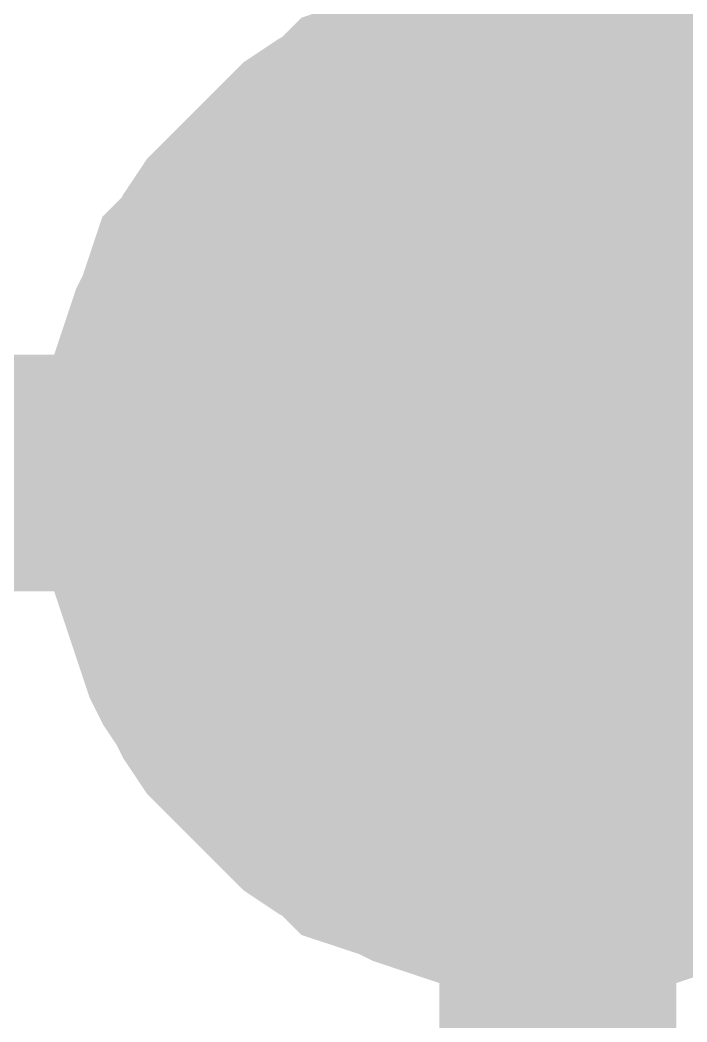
# Model space of a CAD drawing. Header units: inches. Extents: x 0 to 431, y 0 to 297.
# Drawn here: x 136.321 to 137.165, y 143.304 to 144.572 of the extents above; entities that cross this region are included whole.
import ezdxf

# ---------------------------------------------------------------- set-up
doc = ezdxf.new("R2010")
doc.units = ezdxf.units.IN
doc.layers.add('Sheet', color=255, linetype='Continuous')

msp = doc.modelspace()

# ---------------------------------------------------------------- linework, layer by layer
at = {"layer": 'Sheet'}
for points in [[(124.0047, 143.9986, 0.2997, 0.2997, 0), (137.0017, 143.9986, 0.2997, 0.2997, 0), (137.0017, 179.992, 0.2997, 0.2997, 0), (99.1702, 179.992, 0.2997, 0.2997, 0), (99.1702, 179.6979, 0.2997, 0.2997, 0)], [(136.4976, 143.9986, 0.2997, 0.2997, 0), (136.4976, 144.0238, 0.2997, 0.2997, 0), (136.4976, 144.049, 0.2997, 0.2997, 0), (136.506, 144.0742, 0.2997, 0.2997, 0), (136.506, 144.0995, 0.2997, 0.2997, 0), (136.5144, 144.1247, 0.2997, 0.2997, 0), (136.5228, 144.1499, 0.2997, 0.2997, 0), (136.5312, 144.1751, 0.2997, 0.2997, 0), (136.5396, 144.1919, 0.2997, 0.2997, 0), (136.548, 144.2171, 0.2997, 0.2997, 0), (136.5564, 144.2423, 0.2997, 0.2997, 0), (136.5732, 144.2591, 0.2997, 0.2997, 0), (136.5816, 144.2759, 0.2997, 0.2997, 0), (136.5984, 144.3011, 0.2997, 0.2997, 0), (136.6152, 144.3179, 0.2997, 0.2997, 0), (136.632, 144.3347, 0.2997, 0.2997, 0), (136.6488, 144.3515, 0.2997, 0.2997, 0), (136.6656, 144.3683, 0.2997, 0.2997, 0), (136.6824, 144.3851, 0.2997, 0.2997, 0), (136.6992, 144.4019, 0.2997, 0.2997, 0), (136.7244, 144.4187, 0.2997, 0.2997, 0), (136.7412, 144.4271, 0.2997, 0.2997, 0), (136.758, 144.4439, 0.2997, 0.2997, 0), (136.7833, 144.4523, 0.2997, 0.2997, 0), (136.8085, 144.4607, 0.2997, 0.2997, 0), (136.8253, 144.4691, 0.2997, 0.2997, 0), (136.8505, 144.4775, 0.2997, 0.2997, 0), (136.8757, 144.4859, 0.2997, 0.2997, 0), (136.9009, 144.4943, 0.2997, 0.2997, 0), (136.9261, 144.4943, 0.2997, 0.2997, 0), (136.9513, 144.5027, 0.2997, 0.2997, 0), (136.9765, 144.5027, 0.2997, 0.2997, 0), (137.0017, 144.5027, 0.2997, 0.2997, 0)], [(136.4976, 143.9986, 0.2997, 0.2997, 0), (136.4976, 144.0238, 0.2997, 0.2997, 0), (136.4976, 144.049, 0.2997, 0.2997, 0), (136.506, 144.0742, 0.2997, 0.2997, 0), (136.506, 144.0995, 0.2997, 0.2997, 0), (136.5144, 144.1247, 0.2997, 0.2997, 0), (136.5228, 144.1499, 0.2997, 0.2997, 0), (136.5312, 144.1751, 0.2997, 0.2997, 0), (136.5396, 144.1919, 0.2997, 0.2997, 0), (136.548, 144.2171, 0.2997, 0.2997, 0), (136.5564, 144.2423, 0.2997, 0.2997, 0), (136.5732, 144.2591, 0.2997, 0.2997, 0), (136.5816, 144.2759, 0.2997, 0.2997, 0), (136.5984, 144.3011, 0.2997, 0.2997, 0), (136.6152, 144.3179, 0.2997, 0.2997, 0), (136.632, 144.3347, 0.2997, 0.2997, 0), (136.6488, 144.3515, 0.2997, 0.2997, 0), (136.6656, 144.3683, 0.2997, 0.2997, 0), (136.6824, 144.3851, 0.2997, 0.2997, 0), (136.6992, 144.4019, 0.2997, 0.2997, 0), (136.7244, 144.4187, 0.2997, 0.2997, 0), (136.7412, 144.4271, 0.2997, 0.2997, 0), (136.758, 144.4439, 0.2997, 0.2997, 0), (136.7833, 144.4523, 0.2997, 0.2997, 0), (136.8085, 144.4607, 0.2997, 0.2997, 0), (136.8253, 144.4691, 0.2997, 0.2997, 0), (136.8505, 144.4775, 0.2997, 0.2997, 0), (136.8757, 144.4859, 0.2997, 0.2997, 0), (136.9009, 144.4943, 0.2997, 0.2997, 0), (136.9261, 144.4943, 0.2997, 0.2997, 0), (136.9513, 144.5027, 0.2997, 0.2997, 0), (136.9765, 144.5027, 0.2997, 0.2997, 0), (137.0017, 144.5027, 0.2997, 0.2997, 0)], [(136.4976, 143.9986, 0.2997, 0.2997, 0), (136.4976, 144.0238, 0.2997, 0.2997, 0), (136.4976, 144.049, 0.2997, 0.2997, 0), (136.506, 144.0742, 0.2997, 0.2997, 0), (136.506, 144.0995, 0.2997, 0.2997, 0), (136.5144, 144.1247, 0.2997, 0.2997, 0), (136.5228, 144.1499, 0.2997, 0.2997, 0), (136.5312, 144.1751, 0.2997, 0.2997, 0), (136.5396, 144.1919, 0.2997, 0.2997, 0), (136.548, 144.2171, 0.2997, 0.2997, 0), (136.5564, 144.2423, 0.2997, 0.2997, 0), (136.5732, 144.2591, 0.2997, 0.2997, 0), (136.5816, 144.2759, 0.2997, 0.2997, 0), (136.5984, 144.3011, 0.2997, 0.2997, 0), (136.6152, 144.3179, 0.2997, 0.2997, 0), (136.632, 144.3347, 0.2997, 0.2997, 0), (136.6488, 144.3515, 0.2997, 0.2997, 0), (136.6656, 144.3683, 0.2997, 0.2997, 0), (136.6824, 144.3851, 0.2997, 0.2997, 0), (136.6992, 144.4019, 0.2997, 0.2997, 0), (136.7244, 144.4187, 0.2997, 0.2997, 0), (136.7412, 144.4271, 0.2997, 0.2997, 0), (136.758, 144.4439, 0.2997, 0.2997, 0), (136.7833, 144.4523, 0.2997, 0.2997, 0), (136.8085, 144.4607, 0.2997, 0.2997, 0), (136.8253, 144.4691, 0.2997, 0.2997, 0), (136.8505, 144.4775, 0.2997, 0.2997, 0), (136.8757, 144.4859, 0.2997, 0.2997, 0), (136.9009, 144.4943, 0.2997, 0.2997, 0), (136.9261, 144.4943, 0.2997, 0.2997, 0), (136.9513, 144.5027, 0.2997, 0.2997, 0), (136.9765, 144.5027, 0.2997, 0.2997, 0), (137.0017, 144.5027, 0.2997, 0.2997, 0)], [(136.4976, 143.9986, 0.2997, 0.2997, 0), (136.4976, 144.0238, 0.2997, 0.2997, 0), (136.4976, 144.049, 0.2997, 0.2997, 0), (136.506, 144.0742, 0.2997, 0.2997, 0), (136.506, 144.0995, 0.2997, 0.2997, 0), (136.5144, 144.1247, 0.2997, 0.2997, 0), (136.5228, 144.1499, 0.2997, 0.2997, 0), (136.5312, 144.1751, 0.2997, 0.2997, 0), (136.5396, 144.1919, 0.2997, 0.2997, 0), (136.548, 144.2171, 0.2997, 0.2997, 0), (136.5564, 144.2423, 0.2997, 0.2997, 0), (136.5732, 144.2591, 0.2997, 0.2997, 0), (136.5816, 144.2759, 0.2997, 0.2997, 0), (136.5984, 144.3011, 0.2997, 0.2997, 0), (136.6152, 144.3179, 0.2997, 0.2997, 0), (136.632, 144.3347, 0.2997, 0.2997, 0), (136.6488, 144.3515, 0.2997, 0.2997, 0), (136.6656, 144.3683, 0.2997, 0.2997, 0), (136.6824, 144.3851, 0.2997, 0.2997, 0), (136.6992, 144.4019, 0.2997, 0.2997, 0), (136.7244, 144.4187, 0.2997, 0.2997, 0), (136.7412, 144.4271, 0.2997, 0.2997, 0), (136.758, 144.4439, 0.2997, 0.2997, 0), (136.7833, 144.4523, 0.2997, 0.2997, 0), (136.8085, 144.4607, 0.2997, 0.2997, 0), (136.8253, 144.4691, 0.2997, 0.2997, 0), (136.8505, 144.4775, 0.2997, 0.2997, 0), (136.8757, 144.4859, 0.2997, 0.2997, 0), (136.9009, 144.4943, 0.2997, 0.2997, 0), (136.9261, 144.4943, 0.2997, 0.2997, 0), (136.9513, 144.5027, 0.2997, 0.2997, 0), (136.9765, 144.5027, 0.2997, 0.2997, 0), (137.0017, 144.5027, 0.2997, 0.2997, 0)], [(137.0017, 144.5027, 0.2997, 0.2997, 0), (137.0017, 144.5027, 0.2997, 0.2997, 0)], [(137.0017, 144.5027, 0.2997, 0.2997, 0), (137.0269, 144.5027, 0.2997, 0.2997, 0), (137.0521, 144.5027, 0.2997, 0.2997, 0), (137.0773, 144.4943, 0.2997, 0.2997, 0), (137.1025, 144.4943, 0.2997, 0.2997, 0), (137.1277, 144.4859, 0.2997, 0.2997, 0), (137.1529, 144.4775, 0.2997, 0.2997, 0), (137.1781, 144.4691, 0.2997, 0.2997, 0), (137.2033, 144.4607, 0.2997, 0.2997, 0), (137.2285, 144.4523, 0.2997, 0.2997, 0), (137.2453, 144.4439, 0.2997, 0.2997, 0), (137.2705, 144.4271, 0.2997, 0.2997, 0), (137.2873, 144.4187, 0.2997, 0.2997, 0), (137.3125, 144.4019, 0.2997, 0.2997, 0), (137.3293, 144.3851, 0.2997, 0.2997, 0)], [(137.0017, 144.5027, 0.2997, 0.2997, 0), (137.0017, 144.5027, 0.2997, 0.2997, 0)], [(137.0017, 144.5027, 0.2997, 0.2997, 0), (137.0269, 144.5027, 0.2997, 0.2997, 0), (137.0521, 144.5027, 0.2997, 0.2997, 0), (137.0773, 144.4943, 0.2997, 0.2997, 0), (137.1025, 144.4943, 0.2997, 0.2997, 0), (137.1277, 144.4859, 0.2997, 0.2997, 0), (137.1529, 144.4775, 0.2997, 0.2997, 0), (137.1781, 144.4691, 0.2997, 0.2997, 0), (137.2033, 144.4607, 0.2997, 0.2997, 0), (137.2285, 144.4523, 0.2997, 0.2997, 0), (137.2453, 144.4439, 0.2997, 0.2997, 0), (137.2705, 144.4271, 0.2997, 0.2997, 0), (137.2873, 144.4187, 0.2997, 0.2997, 0), (137.3125, 144.4019, 0.2997, 0.2997, 0), (137.3293, 144.3851, 0.2997, 0.2997, 0)], [(137.0017, 144.5027, 0.2997, 0.2997, 0), (137.0017, 144.5027, 0.2997, 0.2997, 0)], [(137.0017, 144.5027, 0.2997, 0.2997, 0), (137.0269, 144.5027, 0.2997, 0.2997, 0), (137.0521, 144.5027, 0.2997, 0.2997, 0), (137.0773, 144.4943, 0.2997, 0.2997, 0), (137.1025, 144.4943, 0.2997, 0.2997, 0), (137.1277, 144.4859, 0.2997, 0.2997, 0), (137.1529, 144.4775, 0.2997, 0.2997, 0), (137.1781, 144.4691, 0.2997, 0.2997, 0), (137.2033, 144.4607, 0.2997, 0.2997, 0), (137.2285, 144.4523, 0.2997, 0.2997, 0), (137.2453, 144.4439, 0.2997, 0.2997, 0), (137.2705, 144.4271, 0.2997, 0.2997, 0), (137.2873, 144.4187, 0.2997, 0.2997, 0), (137.3125, 144.4019, 0.2997, 0.2997, 0), (137.3293, 144.3851, 0.2997, 0.2997, 0)], [(137.0017, 144.5027, 0.2997, 0.2997, 0), (137.0017, 144.5027, 0.2997, 0.2997, 0)], [(137.0017, 144.5027, 0.2997, 0.2997, 0), (137.0269, 144.5027, 0.2997, 0.2997, 0), (137.0521, 144.5027, 0.2997, 0.2997, 0), (137.0773, 144.4943, 0.2997, 0.2997, 0), (137.1025, 144.4943, 0.2997, 0.2997, 0), (137.1277, 144.4859, 0.2997, 0.2997, 0), (137.1529, 144.4775, 0.2997, 0.2997, 0), (137.1781, 144.4691, 0.2997, 0.2997, 0), (137.2033, 144.4607, 0.2997, 0.2997, 0), (137.2285, 144.4523, 0.2997, 0.2997, 0), (137.2453, 144.4439, 0.2997, 0.2997, 0), (137.2705, 144.4271, 0.2997, 0.2997, 0), (137.2873, 144.4187, 0.2997, 0.2997, 0), (137.3125, 144.4019, 0.2997, 0.2997, 0), (137.3293, 144.3851, 0.2997, 0.2997, 0)], [(136.4976, 143.9986, 0.0991, 0.0991, 0), (136.4976, 144.0238, 0.0991, 0.0991, 0), (136.4976, 144.049, 0.0991, 0.0991, 0), (136.506, 144.0742, 0.0991, 0.0991, 0), (136.506, 144.0995, 0.0991, 0.0991, 0), (136.5144, 144.1247, 0.0991, 0.0991, 0), (136.5228, 144.1499, 0.0991, 0.0991, 0), (136.5312, 144.1751, 0.0991, 0.0991, 0), (136.5396, 144.1919, 0.0991, 0.0991, 0), (136.548, 144.2171, 0.0991, 0.0991, 0), (136.5564, 144.2423, 0.0991, 0.0991, 0), (136.5732, 144.2591, 0.0991, 0.0991, 0), (136.5816, 144.2759, 0.0991, 0.0991, 0), (136.5984, 144.3011, 0.0991, 0.0991, 0), (136.6152, 144.3179, 0.0991, 0.0991, 0), (136.632, 144.3347, 0.0991, 0.0991, 0), (136.6488, 144.3515, 0.0991, 0.0991, 0), (136.6656, 144.3683, 0.0991, 0.0991, 0), (136.6824, 144.3851, 0.0991, 0.0991, 0), (136.6992, 144.4019, 0.0991, 0.0991, 0), (136.7244, 144.4187, 0.0991, 0.0991, 0), (136.7412, 144.4271, 0.0991, 0.0991, 0), (136.758, 144.4439, 0.0991, 0.0991, 0), (136.7833, 144.4523, 0.0991, 0.0991, 0), (136.8085, 144.4607, 0.0991, 0.0991, 0), (136.8253, 144.4691, 0.0991, 0.0991, 0), (136.8505, 144.4775, 0.0991, 0.0991, 0), (136.8757, 144.4859, 0.0991, 0.0991, 0), (136.9009, 144.4943, 0.0991, 0.0991, 0), (136.9261, 144.4943, 0.0991, 0.0991, 0), (136.9513, 144.5027, 0.0991, 0.0991, 0), (136.9765, 144.5027, 0.0991, 0.0991, 0), (137.0017, 144.5027, 0.0991, 0.0991, 0)], [(136.4976, 143.9986, 0.0991, 0.0991, 0), (136.4976, 144.0238, 0.0991, 0.0991, 0), (136.4976, 144.049, 0.0991, 0.0991, 0), (136.506, 144.0742, 0.0991, 0.0991, 0), (136.506, 144.0995, 0.0991, 0.0991, 0), (136.5144, 144.1247, 0.0991, 0.0991, 0), (136.5228, 144.1499, 0.0991, 0.0991, 0), (136.5312, 144.1751, 0.0991, 0.0991, 0), (136.5396, 144.1919, 0.0991, 0.0991, 0), (136.548, 144.2171, 0.0991, 0.0991, 0), (136.5564, 144.2423, 0.0991, 0.0991, 0), (136.5732, 144.2591, 0.0991, 0.0991, 0), (136.5816, 144.2759, 0.0991, 0.0991, 0), (136.5984, 144.3011, 0.0991, 0.0991, 0), (136.6152, 144.3179, 0.0991, 0.0991, 0), (136.632, 144.3347, 0.0991, 0.0991, 0), (136.6488, 144.3515, 0.0991, 0.0991, 0), (136.6656, 144.3683, 0.0991, 0.0991, 0), (136.6824, 144.3851, 0.0991, 0.0991, 0), (136.6992, 144.4019, 0.0991, 0.0991, 0), (136.7244, 144.4187, 0.0991, 0.0991, 0), (136.7412, 144.4271, 0.0991, 0.0991, 0), (136.758, 144.4439, 0.0991, 0.0991, 0), (136.7833, 144.4523, 0.0991, 0.0991, 0), (136.8085, 144.4607, 0.0991, 0.0991, 0), (136.8253, 144.4691, 0.0991, 0.0991, 0), (136.8505, 144.4775, 0.0991, 0.0991, 0), (136.8757, 144.4859, 0.0991, 0.0991, 0), (136.9009, 144.4943, 0.0991, 0.0991, 0), (136.9261, 144.4943, 0.0991, 0.0991, 0), (136.9513, 144.5027, 0.0991, 0.0991, 0), (136.9765, 144.5027, 0.0991, 0.0991, 0), (137.0017, 144.5027, 0.0991, 0.0991, 0)], [(136.4976, 143.9986, 0.0991, 0.0991, 0), (136.4976, 144.0238, 0.0991, 0.0991, 0), (136.4976, 144.049, 0.0991, 0.0991, 0), (136.506, 144.0742, 0.0991, 0.0991, 0), (136.506, 144.0995, 0.0991, 0.0991, 0), (136.5144, 144.1247, 0.0991, 0.0991, 0), (136.5228, 144.1499, 0.0991, 0.0991, 0), (136.5312, 144.1751, 0.0991, 0.0991, 0), (136.5396, 144.1919, 0.0991, 0.0991, 0), (136.548, 144.2171, 0.0991, 0.0991, 0), (136.5564, 144.2423, 0.0991, 0.0991, 0), (136.5732, 144.2591, 0.0991, 0.0991, 0), (136.5816, 144.2759, 0.0991, 0.0991, 0), (136.5984, 144.3011, 0.0991, 0.0991, 0), (136.6152, 144.3179, 0.0991, 0.0991, 0), (136.632, 144.3347, 0.0991, 0.0991, 0), (136.6488, 144.3515, 0.0991, 0.0991, 0), (136.6656, 144.3683, 0.0991, 0.0991, 0), (136.6824, 144.3851, 0.0991, 0.0991, 0), (136.6992, 144.4019, 0.0991, 0.0991, 0), (136.7244, 144.4187, 0.0991, 0.0991, 0), (136.7412, 144.4271, 0.0991, 0.0991, 0), (136.758, 144.4439, 0.0991, 0.0991, 0), (136.7833, 144.4523, 0.0991, 0.0991, 0), (136.8085, 144.4607, 0.0991, 0.0991, 0), (136.8253, 144.4691, 0.0991, 0.0991, 0), (136.8505, 144.4775, 0.0991, 0.0991, 0), (136.8757, 144.4859, 0.0991, 0.0991, 0), (136.9009, 144.4943, 0.0991, 0.0991, 0), (136.9261, 144.4943, 0.0991, 0.0991, 0), (136.9513, 144.5027, 0.0991, 0.0991, 0), (136.9765, 144.5027, 0.0991, 0.0991, 0), (137.0017, 144.5027, 0.0991, 0.0991, 0)], [(136.4976, 143.9986, 0.0991, 0.0991, 0), (136.4976, 144.0238, 0.0991, 0.0991, 0), (136.4976, 144.049, 0.0991, 0.0991, 0), (136.506, 144.0742, 0.0991, 0.0991, 0), (136.506, 144.0995, 0.0991, 0.0991, 0), (136.5144, 144.1247, 0.0991, 0.0991, 0), (136.5228, 144.1499, 0.0991, 0.0991, 0), (136.5312, 144.1751, 0.0991, 0.0991, 0), (136.5396, 144.1919, 0.0991, 0.0991, 0), (136.548, 144.2171, 0.0991, 0.0991, 0), (136.5564, 144.2423, 0.0991, 0.0991, 0), (136.5732, 144.2591, 0.0991, 0.0991, 0), (136.5816, 144.2759, 0.0991, 0.0991, 0), (136.5984, 144.3011, 0.0991, 0.0991, 0), (136.6152, 144.3179, 0.0991, 0.0991, 0), (136.632, 144.3347, 0.0991, 0.0991, 0), (136.6488, 144.3515, 0.0991, 0.0991, 0), (136.6656, 144.3683, 0.0991, 0.0991, 0), (136.6824, 144.3851, 0.0991, 0.0991, 0), (136.6992, 144.4019, 0.0991, 0.0991, 0), (136.7244, 144.4187, 0.0991, 0.0991, 0), (136.7412, 144.4271, 0.0991, 0.0991, 0), (136.758, 144.4439, 0.0991, 0.0991, 0), (136.7833, 144.4523, 0.0991, 0.0991, 0), (136.8085, 144.4607, 0.0991, 0.0991, 0), (136.8253, 144.4691, 0.0991, 0.0991, 0), (136.8505, 144.4775, 0.0991, 0.0991, 0), (136.8757, 144.4859, 0.0991, 0.0991, 0), (136.9009, 144.4943, 0.0991, 0.0991, 0), (136.9261, 144.4943, 0.0991, 0.0991, 0), (136.9513, 144.5027, 0.0991, 0.0991, 0), (136.9765, 144.5027, 0.0991, 0.0991, 0), (137.0017, 144.5027, 0.0991, 0.0991, 0)], [(137.0017, 144.5027, 0.0991, 0.0991, 0), (137.0017, 144.5027, 0.0991, 0.0991, 0)], [(137.0017, 144.5027, 0.0991, 0.0991, 0), (137.0269, 144.5027, 0.0991, 0.0991, 0), (137.0521, 144.5027, 0.0991, 0.0991, 0), (137.0773, 144.4943, 0.0991, 0.0991, 0), (137.1025, 144.4943, 0.0991, 0.0991, 0), (137.1277, 144.4859, 0.0991, 0.0991, 0), (137.1529, 144.4775, 0.0991, 0.0991, 0), (137.1781, 144.4691, 0.0991, 0.0991, 0), (137.2033, 144.4607, 0.0991, 0.0991, 0), (137.2285, 144.4523, 0.0991, 0.0991, 0)], [(137.0017, 144.5027, 0.0991, 0.0991, 0), (137.0017, 144.5027, 0.0991, 0.0991, 0)], [(137.0017, 144.5027, 0.0991, 0.0991, 0), (137.0269, 144.5027, 0.0991, 0.0991, 0), (137.0521, 144.5027, 0.0991, 0.0991, 0), (137.0773, 144.4943, 0.0991, 0.0991, 0), (137.1025, 144.4943, 0.0991, 0.0991, 0), (137.1277, 144.4859, 0.0991, 0.0991, 0), (137.1529, 144.4775, 0.0991, 0.0991, 0), (137.1781, 144.4691, 0.0991, 0.0991, 0), (137.2033, 144.4607, 0.0991, 0.0991, 0), (137.2285, 144.4523, 0.0991, 0.0991, 0)], [(137.0017, 144.5027, 0.0991, 0.0991, 0), (137.0017, 144.5027, 0.0991, 0.0991, 0)], [(137.0017, 144.5027, 0.0991, 0.0991, 0), (137.0269, 144.5027, 0.0991, 0.0991, 0), (137.0521, 144.5027, 0.0991, 0.0991, 0), (137.0773, 144.4943, 0.0991, 0.0991, 0), (137.1025, 144.4943, 0.0991, 0.0991, 0), (137.1277, 144.4859, 0.0991, 0.0991, 0), (137.1529, 144.4775, 0.0991, 0.0991, 0), (137.1781, 144.4691, 0.0991, 0.0991, 0), (137.2033, 144.4607, 0.0991, 0.0991, 0), (137.2285, 144.4523, 0.0991, 0.0991, 0)], [(137.0017, 144.5027, 0.0991, 0.0991, 0), (137.0017, 144.5027, 0.0991, 0.0991, 0)], [(137.0017, 144.5027, 0.0991, 0.0991, 0), (137.0269, 144.5027, 0.0991, 0.0991, 0), (137.0521, 144.5027, 0.0991, 0.0991, 0), (137.0773, 144.4943, 0.0991, 0.0991, 0), (137.1025, 144.4943, 0.0991, 0.0991, 0), (137.1277, 144.4859, 0.0991, 0.0991, 0), (137.1529, 144.4775, 0.0991, 0.0991, 0), (137.1781, 144.4691, 0.0991, 0.0991, 0), (137.2033, 144.4607, 0.0991, 0.0991, 0), (137.2285, 144.4523, 0.0991, 0.0991, 0)], [(137.0017, 143.9986, 0.2997, 0.2997, 0), (137.0017, 138.9155, 0.2997, 0.2997, 0), (124.0047, 138.9155, 0.2997, 0.2997, 0)], [(137.0017, 143.4861, 0.2997, 0.2997, 0), (136.9765, 143.4861, 0.2997, 0.2997, 0), (136.9513, 143.4861, 0.2997, 0.2997, 0), (136.9261, 143.4945, 0.2997, 0.2997, 0), (136.9009, 143.4945, 0.2997, 0.2997, 0), (136.8757, 143.5029, 0.2997, 0.2997, 0), (136.8505, 143.5113, 0.2997, 0.2997, 0), (136.8253, 143.5197, 0.2997, 0.2997, 0), (136.8085, 143.5281, 0.2997, 0.2997, 0), (136.7833, 143.5365, 0.2997, 0.2997, 0), (136.758, 143.5449, 0.2997, 0.2997, 0), (136.7412, 143.5617, 0.2997, 0.2997, 0), (136.7244, 143.5701, 0.2997, 0.2997, 0), (136.6992, 143.5869, 0.2997, 0.2997, 0), (136.6824, 143.6037, 0.2997, 0.2997, 0), (136.6656, 143.6206, 0.2997, 0.2997, 0), (136.6488, 143.6374, 0.2997, 0.2997, 0), (136.632, 143.6542, 0.2997, 0.2997, 0), (136.6152, 143.671, 0.2997, 0.2997, 0), (136.5984, 143.6878, 0.2997, 0.2997, 0), (136.5816, 143.713, 0.2997, 0.2997, 0), (136.5732, 143.7298, 0.2997, 0.2997, 0), (136.5564, 143.755, 0.2997, 0.2997, 0), (136.548, 143.7718, 0.2997, 0.2997, 0), (136.5396, 143.797, 0.2997, 0.2997, 0), (136.5312, 143.8222, 0.2997, 0.2997, 0), (136.5228, 143.8474, 0.2997, 0.2997, 0), (136.5144, 143.8726, 0.2997, 0.2997, 0), (136.506, 143.8978, 0.2997, 0.2997, 0), (136.506, 143.923, 0.2997, 0.2997, 0), (136.4976, 143.9482, 0.2997, 0.2997, 0), (136.4976, 143.9734, 0.2997, 0.2997, 0), (136.4976, 143.9986, 0.2997, 0.2997, 0)], [(136.4976, 143.9986, 0.2997, 0.2997, 0), (136.4976, 143.9986, 0.2997, 0.2997, 0)], [(137.0017, 143.4861, 0.2997, 0.2997, 0), (136.9765, 143.4861, 0.2997, 0.2997, 0), (136.9513, 143.4861, 0.2997, 0.2997, 0), (136.9261, 143.4945, 0.2997, 0.2997, 0), (136.9009, 143.4945, 0.2997, 0.2997, 0), (136.8757, 143.5029, 0.2997, 0.2997, 0), (136.8505, 143.5113, 0.2997, 0.2997, 0), (136.8253, 143.5197, 0.2997, 0.2997, 0), (136.8085, 143.5281, 0.2997, 0.2997, 0), (136.7833, 143.5365, 0.2997, 0.2997, 0), (136.758, 143.5449, 0.2997, 0.2997, 0), (136.7412, 143.5617, 0.2997, 0.2997, 0), (136.7244, 143.5701, 0.2997, 0.2997, 0), (136.6992, 143.5869, 0.2997, 0.2997, 0), (136.6824, 143.6037, 0.2997, 0.2997, 0), (136.6656, 143.6206, 0.2997, 0.2997, 0), (136.6488, 143.6374, 0.2997, 0.2997, 0), (136.632, 143.6542, 0.2997, 0.2997, 0), (136.6152, 143.671, 0.2997, 0.2997, 0), (136.5984, 143.6878, 0.2997, 0.2997, 0), (136.5816, 143.713, 0.2997, 0.2997, 0), (136.5732, 143.7298, 0.2997, 0.2997, 0), (136.5564, 143.755, 0.2997, 0.2997, 0), (136.548, 143.7718, 0.2997, 0.2997, 0), (136.5396, 143.797, 0.2997, 0.2997, 0), (136.5312, 143.8222, 0.2997, 0.2997, 0), (136.5228, 143.8474, 0.2997, 0.2997, 0), (136.5144, 143.8726, 0.2997, 0.2997, 0), (136.506, 143.8978, 0.2997, 0.2997, 0), (136.506, 143.923, 0.2997, 0.2997, 0), (136.4976, 143.9482, 0.2997, 0.2997, 0), (136.4976, 143.9734, 0.2997, 0.2997, 0), (136.4976, 143.9986, 0.2997, 0.2997, 0)], [(136.4976, 143.9986, 0.2997, 0.2997, 0), (136.4976, 143.9986, 0.2997, 0.2997, 0)], [(137.0017, 143.4861, 0.2997, 0.2997, 0), (136.9765, 143.4861, 0.2997, 0.2997, 0), (136.9513, 143.4861, 0.2997, 0.2997, 0), (136.9261, 143.4945, 0.2997, 0.2997, 0), (136.9009, 143.4945, 0.2997, 0.2997, 0), (136.8757, 143.5029, 0.2997, 0.2997, 0), (136.8505, 143.5113, 0.2997, 0.2997, 0), (136.8253, 143.5197, 0.2997, 0.2997, 0), (136.8085, 143.5281, 0.2997, 0.2997, 0), (136.7833, 143.5365, 0.2997, 0.2997, 0), (136.758, 143.5449, 0.2997, 0.2997, 0), (136.7412, 143.5617, 0.2997, 0.2997, 0), (136.7244, 143.5701, 0.2997, 0.2997, 0), (136.6992, 143.5869, 0.2997, 0.2997, 0), (136.6824, 143.6037, 0.2997, 0.2997, 0), (136.6656, 143.6206, 0.2997, 0.2997, 0), (136.6488, 143.6374, 0.2997, 0.2997, 0), (136.632, 143.6542, 0.2997, 0.2997, 0), (136.6152, 143.671, 0.2997, 0.2997, 0), (136.5984, 143.6878, 0.2997, 0.2997, 0), (136.5816, 143.713, 0.2997, 0.2997, 0), (136.5732, 143.7298, 0.2997, 0.2997, 0), (136.5564, 143.755, 0.2997, 0.2997, 0), (136.548, 143.7718, 0.2997, 0.2997, 0), (136.5396, 143.797, 0.2997, 0.2997, 0), (136.5312, 143.8222, 0.2997, 0.2997, 0), (136.5228, 143.8474, 0.2997, 0.2997, 0), (136.5144, 143.8726, 0.2997, 0.2997, 0), (136.506, 143.8978, 0.2997, 0.2997, 0), (136.506, 143.923, 0.2997, 0.2997, 0), (136.4976, 143.9482, 0.2997, 0.2997, 0), (136.4976, 143.9734, 0.2997, 0.2997, 0), (136.4976, 143.9986, 0.2997, 0.2997, 0)], [(136.4976, 143.9986, 0.2997, 0.2997, 0), (136.4976, 143.9986, 0.2997, 0.2997, 0)], [(137.0017, 143.4861, 0.2997, 0.2997, 0), (136.9765, 143.4861, 0.2997, 0.2997, 0), (136.9513, 143.4861, 0.2997, 0.2997, 0), (136.9261, 143.4945, 0.2997, 0.2997, 0), (136.9009, 143.4945, 0.2997, 0.2997, 0), (136.8757, 143.5029, 0.2997, 0.2997, 0), (136.8505, 143.5113, 0.2997, 0.2997, 0), (136.8253, 143.5197, 0.2997, 0.2997, 0), (136.8085, 143.5281, 0.2997, 0.2997, 0), (136.7833, 143.5365, 0.2997, 0.2997, 0), (136.758, 143.5449, 0.2997, 0.2997, 0), (136.7412, 143.5617, 0.2997, 0.2997, 0), (136.7244, 143.5701, 0.2997, 0.2997, 0), (136.6992, 143.5869, 0.2997, 0.2997, 0), (136.6824, 143.6037, 0.2997, 0.2997, 0), (136.6656, 143.6206, 0.2997, 0.2997, 0), (136.6488, 143.6374, 0.2997, 0.2997, 0), (136.632, 143.6542, 0.2997, 0.2997, 0), (136.6152, 143.671, 0.2997, 0.2997, 0), (136.5984, 143.6878, 0.2997, 0.2997, 0), (136.5816, 143.713, 0.2997, 0.2997, 0), (136.5732, 143.7298, 0.2997, 0.2997, 0), (136.5564, 143.755, 0.2997, 0.2997, 0), (136.548, 143.7718, 0.2997, 0.2997, 0), (136.5396, 143.797, 0.2997, 0.2997, 0), (136.5312, 143.8222, 0.2997, 0.2997, 0), (136.5228, 143.8474, 0.2997, 0.2997, 0), (136.5144, 143.8726, 0.2997, 0.2997, 0), (136.506, 143.8978, 0.2997, 0.2997, 0), (136.506, 143.923, 0.2997, 0.2997, 0), (136.4976, 143.9482, 0.2997, 0.2997, 0), (136.4976, 143.9734, 0.2997, 0.2997, 0), (136.4976, 143.9986, 0.2997, 0.2997, 0)], [(136.4976, 143.9986, 0.2997, 0.2997, 0), (136.4976, 143.9986, 0.2997, 0.2997, 0)], [(137.0017, 143.4861, 0.0991, 0.0991, 0), (136.9765, 143.4861, 0.0991, 0.0991, 0), (136.9513, 143.4861, 0.0991, 0.0991, 0), (136.9261, 143.4945, 0.0991, 0.0991, 0), (136.9009, 143.4945, 0.0991, 0.0991, 0), (136.8757, 143.5029, 0.0991, 0.0991, 0), (136.8505, 143.5113, 0.0991, 0.0991, 0), (136.8253, 143.5197, 0.0991, 0.0991, 0), (136.8085, 143.5281, 0.0991, 0.0991, 0), (136.7833, 143.5365, 0.0991, 0.0991, 0), (136.758, 143.5449, 0.0991, 0.0991, 0), (136.7412, 143.5617, 0.0991, 0.0991, 0), (136.7244, 143.5701, 0.0991, 0.0991, 0), (136.6992, 143.5869, 0.0991, 0.0991, 0), (136.6824, 143.6037, 0.0991, 0.0991, 0), (136.6656, 143.6206, 0.0991, 0.0991, 0), (136.6488, 143.6374, 0.0991, 0.0991, 0), (136.632, 143.6542, 0.0991, 0.0991, 0), (136.6152, 143.671, 0.0991, 0.0991, 0), (136.5984, 143.6878, 0.0991, 0.0991, 0), (136.5816, 143.713, 0.0991, 0.0991, 0), (136.5732, 143.7298, 0.0991, 0.0991, 0), (136.5564, 143.755, 0.0991, 0.0991, 0), (136.548, 143.7718, 0.0991, 0.0991, 0), (136.5396, 143.797, 0.0991, 0.0991, 0), (136.5312, 143.8222, 0.0991, 0.0991, 0), (136.5228, 143.8474, 0.0991, 0.0991, 0), (136.5144, 143.8726, 0.0991, 0.0991, 0), (136.506, 143.8978, 0.0991, 0.0991, 0), (136.506, 143.923, 0.0991, 0.0991, 0), (136.4976, 143.9482, 0.0991, 0.0991, 0), (136.4976, 143.9734, 0.0991, 0.0991, 0), (136.4976, 143.9986, 0.0991, 0.0991, 0)], [(136.4976, 143.9986, 0.0991, 0.0991, 0), (136.4976, 143.9986, 0.0991, 0.0991, 0)], [(137.0017, 143.4861, 0.0991, 0.0991, 0), (136.9765, 143.4861, 0.0991, 0.0991, 0), (136.9513, 143.4861, 0.0991, 0.0991, 0), (136.9261, 143.4945, 0.0991, 0.0991, 0), (136.9009, 143.4945, 0.0991, 0.0991, 0), (136.8757, 143.5029, 0.0991, 0.0991, 0), (136.8505, 143.5113, 0.0991, 0.0991, 0), (136.8253, 143.5197, 0.0991, 0.0991, 0), (136.8085, 143.5281, 0.0991, 0.0991, 0), (136.7833, 143.5365, 0.0991, 0.0991, 0), (136.758, 143.5449, 0.0991, 0.0991, 0), (136.7412, 143.5617, 0.0991, 0.0991, 0), (136.7244, 143.5701, 0.0991, 0.0991, 0), (136.6992, 143.5869, 0.0991, 0.0991, 0), (136.6824, 143.6037, 0.0991, 0.0991, 0), (136.6656, 143.6206, 0.0991, 0.0991, 0), (136.6488, 143.6374, 0.0991, 0.0991, 0), (136.632, 143.6542, 0.0991, 0.0991, 0), (136.6152, 143.671, 0.0991, 0.0991, 0), (136.5984, 143.6878, 0.0991, 0.0991, 0), (136.5816, 143.713, 0.0991, 0.0991, 0), (136.5732, 143.7298, 0.0991, 0.0991, 0), (136.5564, 143.755, 0.0991, 0.0991, 0), (136.548, 143.7718, 0.0991, 0.0991, 0), (136.5396, 143.797, 0.0991, 0.0991, 0), (136.5312, 143.8222, 0.0991, 0.0991, 0), (136.5228, 143.8474, 0.0991, 0.0991, 0), (136.5144, 143.8726, 0.0991, 0.0991, 0), (136.506, 143.8978, 0.0991, 0.0991, 0), (136.506, 143.923, 0.0991, 0.0991, 0), (136.4976, 143.9482, 0.0991, 0.0991, 0), (136.4976, 143.9734, 0.0991, 0.0991, 0), (136.4976, 143.9986, 0.0991, 0.0991, 0)], [(136.4976, 143.9986, 0.0991, 0.0991, 0), (136.4976, 143.9986, 0.0991, 0.0991, 0)], [(137.0017, 143.4861, 0.0991, 0.0991, 0), (136.9765, 143.4861, 0.0991, 0.0991, 0), (136.9513, 143.4861, 0.0991, 0.0991, 0), (136.9261, 143.4945, 0.0991, 0.0991, 0), (136.9009, 143.4945, 0.0991, 0.0991, 0), (136.8757, 143.5029, 0.0991, 0.0991, 0), (136.8505, 143.5113, 0.0991, 0.0991, 0), (136.8253, 143.5197, 0.0991, 0.0991, 0), (136.8085, 143.5281, 0.0991, 0.0991, 0), (136.7833, 143.5365, 0.0991, 0.0991, 0), (136.758, 143.5449, 0.0991, 0.0991, 0), (136.7412, 143.5617, 0.0991, 0.0991, 0), (136.7244, 143.5701, 0.0991, 0.0991, 0), (136.6992, 143.5869, 0.0991, 0.0991, 0), (136.6824, 143.6037, 0.0991, 0.0991, 0), (136.6656, 143.6206, 0.0991, 0.0991, 0), (136.6488, 143.6374, 0.0991, 0.0991, 0), (136.632, 143.6542, 0.0991, 0.0991, 0), (136.6152, 143.671, 0.0991, 0.0991, 0), (136.5984, 143.6878, 0.0991, 0.0991, 0), (136.5816, 143.713, 0.0991, 0.0991, 0), (136.5732, 143.7298, 0.0991, 0.0991, 0), (136.5564, 143.755, 0.0991, 0.0991, 0), (136.548, 143.7718, 0.0991, 0.0991, 0), (136.5396, 143.797, 0.0991, 0.0991, 0), (136.5312, 143.8222, 0.0991, 0.0991, 0), (136.5228, 143.8474, 0.0991, 0.0991, 0), (136.5144, 143.8726, 0.0991, 0.0991, 0), (136.506, 143.8978, 0.0991, 0.0991, 0), (136.506, 143.923, 0.0991, 0.0991, 0), (136.4976, 143.9482, 0.0991, 0.0991, 0), (136.4976, 143.9734, 0.0991, 0.0991, 0), (136.4976, 143.9986, 0.0991, 0.0991, 0)], [(136.4976, 143.9986, 0.0991, 0.0991, 0), (136.4976, 143.9986, 0.0991, 0.0991, 0)], [(137.0017, 143.4861, 0.0991, 0.0991, 0), (136.9765, 143.4861, 0.0991, 0.0991, 0), (136.9513, 143.4861, 0.0991, 0.0991, 0), (136.9261, 143.4945, 0.0991, 0.0991, 0), (136.9009, 143.4945, 0.0991, 0.0991, 0), (136.8757, 143.5029, 0.0991, 0.0991, 0), (136.8505, 143.5113, 0.0991, 0.0991, 0), (136.8253, 143.5197, 0.0991, 0.0991, 0), (136.8085, 143.5281, 0.0991, 0.0991, 0), (136.7833, 143.5365, 0.0991, 0.0991, 0), (136.758, 143.5449, 0.0991, 0.0991, 0), (136.7412, 143.5617, 0.0991, 0.0991, 0), (136.7244, 143.5701, 0.0991, 0.0991, 0), (136.6992, 143.5869, 0.0991, 0.0991, 0), (136.6824, 143.6037, 0.0991, 0.0991, 0), (136.6656, 143.6206, 0.0991, 0.0991, 0), (136.6488, 143.6374, 0.0991, 0.0991, 0), (136.632, 143.6542, 0.0991, 0.0991, 0), (136.6152, 143.671, 0.0991, 0.0991, 0), (136.5984, 143.6878, 0.0991, 0.0991, 0), (136.5816, 143.713, 0.0991, 0.0991, 0), (136.5732, 143.7298, 0.0991, 0.0991, 0), (136.5564, 143.755, 0.0991, 0.0991, 0), (136.548, 143.7718, 0.0991, 0.0991, 0), (136.5396, 143.797, 0.0991, 0.0991, 0), (136.5312, 143.8222, 0.0991, 0.0991, 0), (136.5228, 143.8474, 0.0991, 0.0991, 0), (136.5144, 143.8726, 0.0991, 0.0991, 0), (136.506, 143.8978, 0.0991, 0.0991, 0), (136.506, 143.923, 0.0991, 0.0991, 0), (136.4976, 143.9482, 0.0991, 0.0991, 0), (136.4976, 143.9734, 0.0991, 0.0991, 0), (136.4976, 143.9986, 0.0991, 0.0991, 0)], [(136.4976, 143.9986, 0.0991, 0.0991, 0), (136.4976, 143.9986, 0.0991, 0.0991, 0)], [(137.3293, 143.6037, 0.2997, 0.2997, 0), (137.3125, 143.5869, 0.2997, 0.2997, 0), (137.2873, 143.5701, 0.2997, 0.2997, 0), (137.2705, 143.5617, 0.2997, 0.2997, 0), (137.2453, 143.5449, 0.2997, 0.2997, 0), (137.2285, 143.5365, 0.2997, 0.2997, 0), (137.2033, 143.5281, 0.2997, 0.2997, 0), (137.1781, 143.5197, 0.2997, 0.2997, 0), (137.1529, 143.5113, 0.2997, 0.2997, 0), (137.1277, 143.5029, 0.2997, 0.2997, 0), (137.1025, 143.4945, 0.2997, 0.2997, 0), (137.0773, 143.4945, 0.2997, 0.2997, 0), (137.0521, 143.4861, 0.2997, 0.2997, 0), (137.0269, 143.4861, 0.2997, 0.2997, 0), (137.0017, 143.4861, 0.2997, 0.2997, 0)], [(137.3293, 143.6037, 0.2997, 0.2997, 0), (137.3125, 143.5869, 0.2997, 0.2997, 0), (137.2873, 143.5701, 0.2997, 0.2997, 0), (137.2705, 143.5617, 0.2997, 0.2997, 0), (137.2453, 143.5449, 0.2997, 0.2997, 0), (137.2285, 143.5365, 0.2997, 0.2997, 0), (137.2033, 143.5281, 0.2997, 0.2997, 0), (137.1781, 143.5197, 0.2997, 0.2997, 0), (137.1529, 143.5113, 0.2997, 0.2997, 0), (137.1277, 143.5029, 0.2997, 0.2997, 0), (137.1025, 143.4945, 0.2997, 0.2997, 0), (137.0773, 143.4945, 0.2997, 0.2997, 0), (137.0521, 143.4861, 0.2997, 0.2997, 0), (137.0269, 143.4861, 0.2997, 0.2997, 0), (137.0017, 143.4861, 0.2997, 0.2997, 0)], [(137.3293, 143.6037, 0.2997, 0.2997, 0), (137.3125, 143.5869, 0.2997, 0.2997, 0), (137.2873, 143.5701, 0.2997, 0.2997, 0), (137.2705, 143.5617, 0.2997, 0.2997, 0), (137.2453, 143.5449, 0.2997, 0.2997, 0), (137.2285, 143.5365, 0.2997, 0.2997, 0), (137.2033, 143.5281, 0.2997, 0.2997, 0), (137.1781, 143.5197, 0.2997, 0.2997, 0), (137.1529, 143.5113, 0.2997, 0.2997, 0), (137.1277, 143.5029, 0.2997, 0.2997, 0), (137.1025, 143.4945, 0.2997, 0.2997, 0), (137.0773, 143.4945, 0.2997, 0.2997, 0), (137.0521, 143.4861, 0.2997, 0.2997, 0), (137.0269, 143.4861, 0.2997, 0.2997, 0), (137.0017, 143.4861, 0.2997, 0.2997, 0)], [(137.3293, 143.6037, 0.2997, 0.2997, 0), (137.3125, 143.5869, 0.2997, 0.2997, 0), (137.2873, 143.5701, 0.2997, 0.2997, 0), (137.2705, 143.5617, 0.2997, 0.2997, 0), (137.2453, 143.5449, 0.2997, 0.2997, 0), (137.2285, 143.5365, 0.2997, 0.2997, 0), (137.2033, 143.5281, 0.2997, 0.2997, 0), (137.1781, 143.5197, 0.2997, 0.2997, 0), (137.1529, 143.5113, 0.2997, 0.2997, 0), (137.1277, 143.5029, 0.2997, 0.2997, 0), (137.1025, 143.4945, 0.2997, 0.2997, 0), (137.0773, 143.4945, 0.2997, 0.2997, 0), (137.0521, 143.4861, 0.2997, 0.2997, 0), (137.0269, 143.4861, 0.2997, 0.2997, 0), (137.0017, 143.4861, 0.2997, 0.2997, 0)], [(137.2285, 143.5365, 0.0991, 0.0991, 0), (137.2033, 143.5281, 0.0991, 0.0991, 0), (137.1781, 143.5197, 0.0991, 0.0991, 0), (137.1529, 143.5113, 0.0991, 0.0991, 0), (137.1277, 143.5029, 0.0991, 0.0991, 0), (137.1025, 143.4945, 0.0991, 0.0991, 0), (137.0773, 143.4945, 0.0991, 0.0991, 0), (137.0521, 143.4861, 0.0991, 0.0991, 0), (137.0269, 143.4861, 0.0991, 0.0991, 0), (137.0017, 143.4861, 0.0991, 0.0991, 0)], [(137.2285, 143.5365, 0.0991, 0.0991, 0), (137.2033, 143.5281, 0.0991, 0.0991, 0), (137.1781, 143.5197, 0.0991, 0.0991, 0), (137.1529, 143.5113, 0.0991, 0.0991, 0), (137.1277, 143.5029, 0.0991, 0.0991, 0), (137.1025, 143.4945, 0.0991, 0.0991, 0), (137.0773, 143.4945, 0.0991, 0.0991, 0), (137.0521, 143.4861, 0.0991, 0.0991, 0), (137.0269, 143.4861, 0.0991, 0.0991, 0), (137.0017, 143.4861, 0.0991, 0.0991, 0)], [(137.2285, 143.5365, 0.0991, 0.0991, 0), (137.2033, 143.5281, 0.0991, 0.0991, 0), (137.1781, 143.5197, 0.0991, 0.0991, 0), (137.1529, 143.5113, 0.0991, 0.0991, 0), (137.1277, 143.5029, 0.0991, 0.0991, 0), (137.1025, 143.4945, 0.0991, 0.0991, 0), (137.0773, 143.4945, 0.0991, 0.0991, 0), (137.0521, 143.4861, 0.0991, 0.0991, 0), (137.0269, 143.4861, 0.0991, 0.0991, 0), (137.0017, 143.4861, 0.0991, 0.0991, 0)], [(137.2285, 143.5365, 0.0991, 0.0991, 0), (137.2033, 143.5281, 0.0991, 0.0991, 0), (137.1781, 143.5197, 0.0991, 0.0991, 0), (137.1529, 143.5113, 0.0991, 0.0991, 0), (137.1277, 143.5029, 0.0991, 0.0991, 0), (137.1025, 143.4945, 0.0991, 0.0991, 0), (137.0773, 143.4945, 0.0991, 0.0991, 0), (137.0521, 143.4861, 0.0991, 0.0991, 0), (137.0269, 143.4861, 0.0991, 0.0991, 0), (137.0017, 143.4861, 0.0991, 0.0991, 0)]]:
    msp.add_lwpolyline(points, format="xyseb", dxfattribs=at)
msp.add_lwpolyline([(136.7461, 144.0001, 0.508, 0.508, 1), (137.2541, 144.0001, 0.508, 0.508, 1)], format="xyseb", close=True, dxfattribs=at)

doc.saveas('drawing.dxf')
